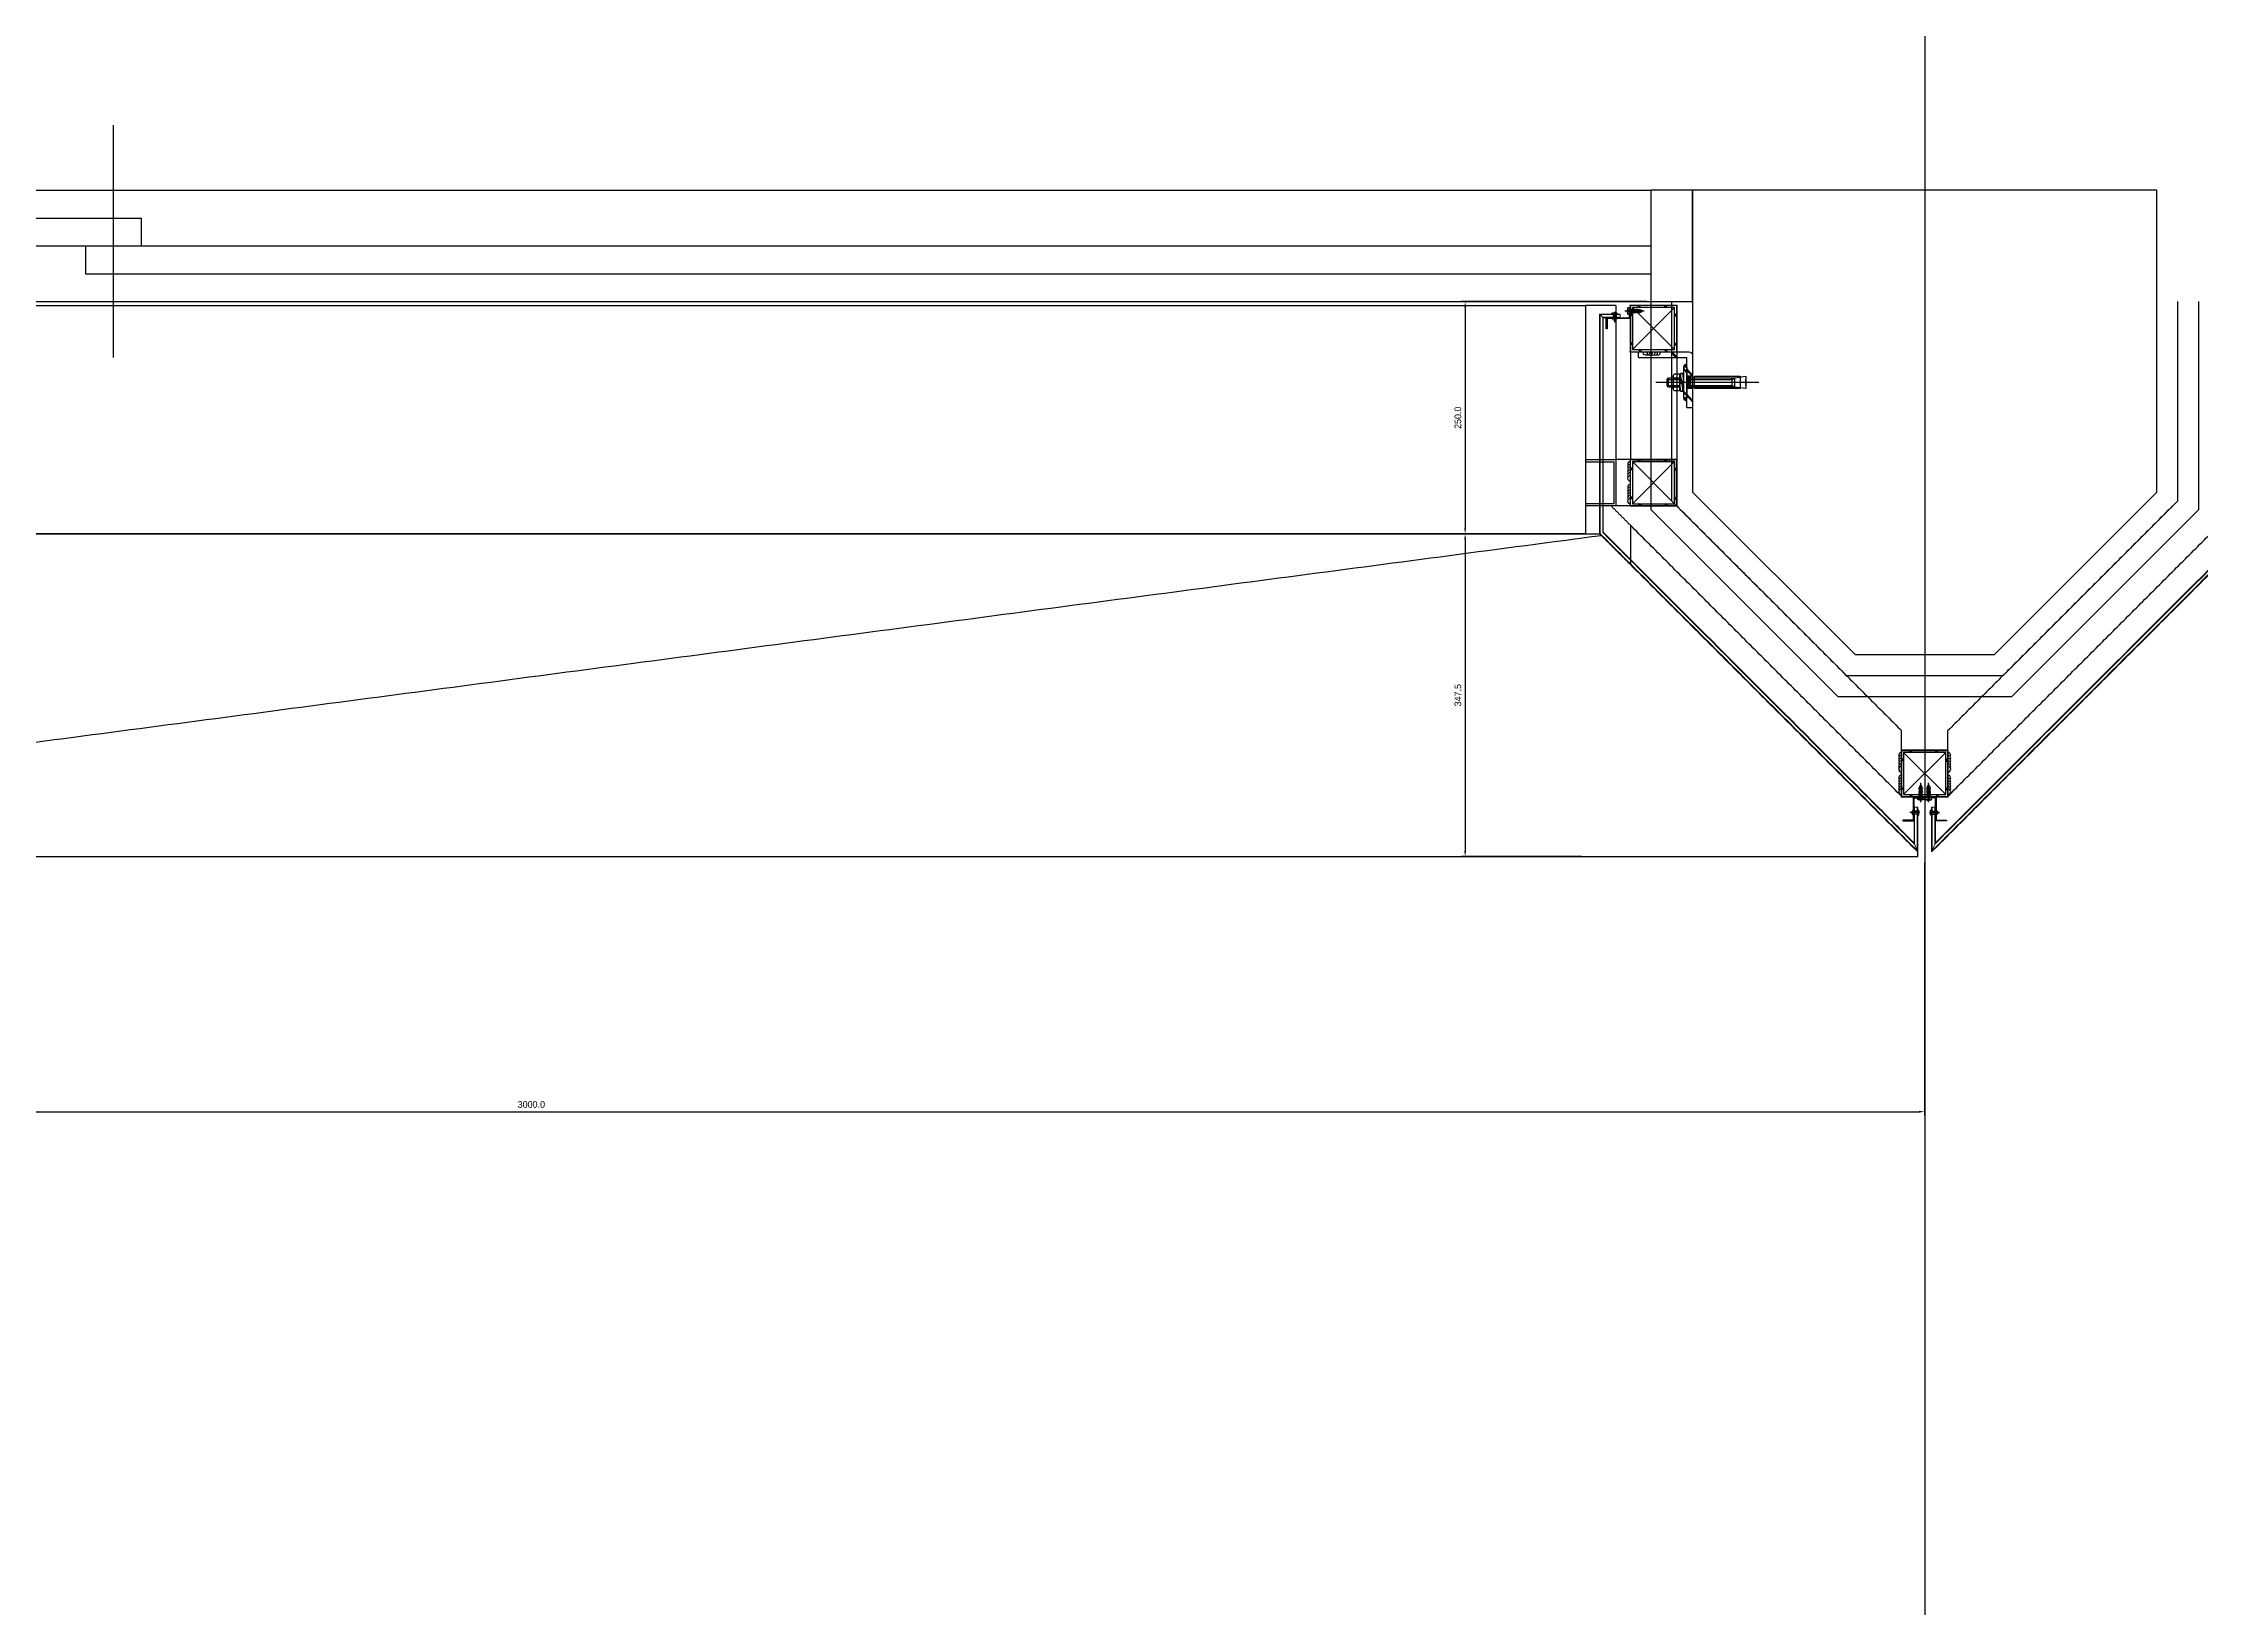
# Model space of a CAD drawing. Header units: millimetres. Extents: x 7297 to 60227, y -7497 to 19324.
# Drawn here: x 36782 to 39105, y 11512 to 13197 of the extents above; entities that cross this region are included whole.
import ezdxf

# ---------------------------------------------------------------- set-up
doc = ezdxf.new("R2010")
doc.units = ezdxf.units.MM
for name, color, linetype in [('Make2D_PANEL', 252, 'Continuous'), ('NS_BRACKET_NUTS', 1, 'Continuous'), ('NS_COL_CYAN', 4, 'Continuous'), ('NS_COL_D-GREY', 8, 'Continuous'), ('NS_COL_GREEN', 3, 'Continuous'), ('NS_COL_L-GREY', 8, 'Continuous'), ('NS_COL_RED', 1, 'Continuous'), ('NS_COL_WHITE', 7, 'Continuous'), ('NS_CON_LINE', 2, 'Continuous'), ('NS_DIM', 1, 'Continuous'), ('NS_PIPE_FRAME', 2, 'Continuous'), ('NS_RIVET_SCREW', 1, 'Continuous'), ('NS_WELD', 1, 'Continuous')]:
    doc.layers.add(name, color=color, linetype=linetype)
doc.layers.add('Make2D_PIPE', color=7, linetype='Continuous', true_color=0xbf3f3f)
doc.layers.add('NS_AL_PANEL', color=32, linetype='Continuous', lineweight=9)
doc.styles.add('Expo M', font='Expo M.ttf')
doc.dimstyles.new('N-SPACE', dxfattribs={"dimscale": 4, "dimtxt": 1.8, "dimasz": 1.5, "dimexe": 1, "dimexo": 1, "dimgap": 1, "dimtad": 1, "dimtoh": 1, "dimdec": 1, "dimzin": 1, "dimdsep": 46, "dimtxsty": 'Expo M', "dimcen": 2, "dimclrd": 1, "dimclre": 1, "dimclrt": 2, "dimadec": 1, "dimazin": 0, "dimtfac": 1, "dimtdec": 1, "dimtix": 1, "dimtmove": 1, "dimatfit": 3, "dimfxl": 1, "dimtolj": 1, "dimtzin": 1, "dimarcsym": 0})

# ---------------------------------------------------------------- blocks, each defined once
blk = doc.blocks.new('AW-1')
for p, q in [((800, -60), (800, 190)), ((45, 120), (2455, 120)), ((45, 60), (2455, 60)), ((45, 0), (2455, 0))]:
    blk.add_line(p, q)
blk.add_lwpolyline([(2455, 120), (2455, 0), (2500, 0), (2500, 120)], close=True)
for points in [[(45, 90), (830, 90), (830, 60)], [(770, 60), (770, 30), (2455, 30)]]:
    blk.add_lwpolyline(points)
blk = doc.blocks.new('*D707')
at = {"layer": 'NS_DIM', "color": 1, "lineweight": -2, "transparency": 16777216}
for p, q in [((35807.2, 12314.3), (35807.2, 12042)), ((38807.2, 12314.3), (38807.2, 12042)), ((35813.2, 12046), (38801.2, 12046))]:
    blk.add_line(p, q, dxfattribs=at)
at = {"layer": 'NS_DIM', "color": 1, "transparency": 16777216}
for points in [[(35813.2, 12047), (35813.2, 12045), (35807.2, 12046)], [(38801.2, 12047), (38801.2, 12045), (38807.2, 12046)]]:
    blk.add_solid(points, dxfattribs=at)
at = {"layer": 'NS_DIM', "color": 2, "transparency": 16777216, "insert": (37307.2, 12053.8), "char_height": 7.2, "attachment_point": 5, "style": 'Expo M'}
blk.add_mtext('\\A1;3000.0', dxfattribs=at)
blk = doc.blocks.new('A$C1DE33167')
for p, q in [((-22.7, 22.6), (-20.4, 24.9)), ((-22.7, 21.2), (-20.4, 23.5)), ((-20.4, -13.9), (25, 31.5)), ((-20.4, 31.5), (25, -13.9)), ((-12.3, 31.5), (-10, 33.8)), ((-10.9, 31.5), (-8.6, 33.8)), ((15.9, 31.5), (18.2, 33.8)), ((17.3, 31.5), (19.6, 33.8)), ((25, 23.5), (27.3, 25.8)), ((25, 22.1), (27.3, 24.4)), ((-22.7, -8.6), (-20.4, -6.3)), ((-22.7, -10), (-20.4, -7.7)), ((-13.2, -16.2), (-10.9, -13.9)), ((-11.8, -16.2), (-9.5, -13.9)), ((15, -16.2), (17.3, -13.9)), ((16.4, -16.2), (18.7, -13.9)), ((25, -7.7), (27.3, -5.4)), ((25, -9.1), (27.3, -6.8))]:
    blk.add_line(p, q)
blk.add_lwpolyline([(26.3, -16.2), (-21.7, -16.2, -0.414214), (-22.7, -15.2), (-22.7, 32.8, -0.414214), (-21.7, 33.8), (26.3, 33.8, -0.414214), (27.3, 32.8), (27.3, -15.2, -0.414214)], format="xyb", close=True)
blk.add_lwpolyline([(25, -13.9), (-20.4, -13.9), (-20.4, 31.5), (25, 31.5)], close=True)
for p in [(-22.7, 33.8), (27.3, 33.8), (-22.7, -16.2), (27.3, -16.2)]:
    blk.add_point(p)
blk = doc.blocks.new('PH-4X14')
at = {"ltscale": 0.3}
blk.add_line((-4.9, 0), (16, 0), dxfattribs=at)
for p, q in [((0, 3.5), (-1, 3.5)), ((0, -3.5), (0, 3.5)), ((0, 1.5), (1, 1.5)), ((0.9, -0.1), (1.2, 2)), ((0.9, -0.1), (1, 1.5)), ((1.2, 2), (1, 1.5)), ((1, -0.1), (1.3, 1.9)), ((1, -0.1), (1.5, 1.5)), ((1.3, 2), (1.5, 1.5)), ((1.5, 1.5), (2.2, 1.5)), ((1.6, -1.5), (2.2, 1.5)), ((1.8, -2), (2.4, 2)), ((1.9, -2), (2.5, 1.9)), ((2.1, -1.5), (2.7, 1.5)), ((2.4, 2), (2.2, 1.5)), ((2.5, 2), (2.7, 1.5)), ((2.7, 1.5), (3.4, 1.5)), ((2.8, -1.5), (3.4, 1.5)), ((3, -2), (3.7, 2)), ((3.1, -2), (3.8, 1.9)), ((3.3, -1.5), (3.9, 1.5)), ((3.6, 2), (3.4, 1.5)), ((3.7, 2), (3.9, 1.5)), ((3.9, 1.5), (4.7, 1.5)), ((4, -1.5), (4.7, 1.5)), ((4.2, -2), (4.9, 2)), ((4.3, -2), (5, 1.9)), ((4.5, -1.5), (5.2, 1.5)), ((4.9, 2), (4.7, 1.5)), ((5, 2), (5.2, 1.5)), ((5.2, 1.5), (5.9, 1.5)), ((5.3, -1.5), (5.9, 1.5)), ((5.5, -2), (6.1, 2)), ((5.6, -2), (6.2, 1.9)), ((5.8, -1.5), (6.4, 1.5)), ((6.1, 2), (5.9, 1.5)), ((6.2, 2), (6.4, 1.5)), ((6.4, 1.5), (7.1, 1.5)), ((6.5, -1.5), (7.1, 1.5)), ((6.7, -2), (7.4, 2)), ((6.8, -2), (7.5, 1.9)), ((7, -1.5), (7.6, 1.5)), ((7.3, 2), (7.1, 1.5)), ((7.4, 2), (7.6, 1.5)), ((7.6, 1.5), (8.4, 1.5)), ((7.7, -1.5), (8.4, 1.5)), ((7.9, -2), (8.6, 2)), ((8, -2), (8.7, 1.9)), ((8.2, -1.5), (8.9, 1.5)), ((8.6, 2), (8.4, 1.5)), ((8.7, 2), (8.9, 1.5)), ((8.9, 1.5), (9.6, 1.5)), ((9, -1.5), (9.6, 1.5)), ((9.2, -2), (9.8, 2)), ((9.3, -2), (9.9, 1.9)), ((9.5, -1.5), (10.1, 1.5)), ((9.8, 2), (9.6, 1.5)), ((9.9, 2), (10.1, 1.5)), ((10.1, 1.5), (11.3, 1.5)), ((10.2, -1.5), (10.8, 1.5)), ((10.4, -2), (11, 1.5)), ((10.5, -2), (11, 1.3)), ((11, 1.5), (11, 0)), ((11.3, 1.5), (13.6, 0.4)), ((-1, -3.5), (0, -3.5)), ((0, -1.5), (1.6, -1.5)), ((1.8, -2), (1.6, -1.5)), ((1.9, -2), (2.1, -1.5)), ((2.1, -1.5), (2.8, -1.5)), ((3, -2), (2.8, -1.5)), ((3.1, -2), (3.3, -1.5)), ((3.3, -1.5), (4, -1.5)), ((4.2, -2), (4, -1.5)), ((4.3, -2), (4.5, -1.5)), ((4.5, -1.5), (5.3, -1.5)), ((5.5, -2), (5.3, -1.5)), ((5.6, -2), (5.8, -1.5)), ((5.8, -1.5), (6.5, -1.5)), ((6.7, -2), (6.5, -1.5)), ((6.8, -2), (7, -1.5)), ((7, -1.5), (7.7, -1.5)), ((7.9, -2), (7.7, -1.5)), ((8, -2), (8.2, -1.5)), ((8.2, -1.5), (9, -1.5)), ((9.2, -2), (9, -1.5)), ((9.3, -2), (9.5, -1.5)), ((9.5, -1.5), (10.2, -1.5)), ((10.4, -2), (10.2, -1.5)), ((10.5, -2), (10.7, -1.5)), ((10.7, -1.5), (11, 0)), ((10.7, -1.5), (11.3, -1.5)), ((11.3, -1.5), (13.6, -0.4))]:
    blk.add_line(p, q)
blk.add_lwpolyline([(-2.2, 2.5), (-2, 2.3), (-2, 2.1), (-1.9, 1.8), (-2, 1.5), (-2, 1.3), (-2.1, 1), (-2.1, 0.8), (-2.1, 0.7), (-2.1, 0.6), (-2, 0.5), (-1.8, 0.5), (-1.6, 0.5), (-1.4, 0.5), (-1.2, 0.5), (-1, 0.5), (-0.8, 0.5), (-0.7, 0.4), (-0.6, 0.3), (-0.6, 0.1), (-0.5, 0), (-0.6, -0.1), (-0.6, -0.3), (-0.7, -0.4), (-0.8, -0.5), (-1, -0.5), (-1.2, -0.5), (-1.4, -0.5), (-1.6, -0.5), (-1.8, -0.5), (-2, -0.5), (-2.1, -0.6), (-2.1, -0.7), (-2.1, -0.8), (-2.1, -1), (-2, -1.3), (-2, -1.5), (-1.9, -1.8), (-2, -2.1), (-2, -2.3), (-2.2, -2.5)])
for centre, radius, start, end in [((6.8, 0), 9.36, 164.205, 195.795), ((-1, 2.2), 1.3, 90.0233, 164.4114), ((1.2, 1.9), 0.0925, 60.0753, 130.1339), ((2.5, 1.9), 0.0925, 60.0753, 130.1339), ((3.7, 1.9), 0.0925, 60.0753, 130.1339), ((4.9, 1.9), 0.0925, 60.0753, 130.1339), ((6.2, 1.9), 0.0925, 60.0753, 130.1339), ((7.4, 1.9), 0.0925, 60.0753, 130.1339), ((8.6, 1.9), 0.0925, 60.0753, 130.1339), ((9.8, 1.9), 0.0925, 60.0753, 130.1339), ((13.4, 0), 0.46, 305.1627, 54.8373), ((-1, -2.2), 1.3, 195.5886, 269.9767), ((0.9, 0), 0.0602, 200.6851, 319.2729), ((1.8, -1.9), 0.0925, 240.0753, 310.1339), ((3.1, -1.9), 0.0925, 240.0753, 310.1339), ((4.3, -1.9), 0.0925, 240.0753, 310.1339), ((5.5, -1.9), 0.0925, 240.0753, 310.1339), ((6.8, -1.9), 0.0925, 240.0753, 310.1339), ((8, -1.9), 0.0925, 240.0753, 310.1339), ((9.2, -1.9), 0.0925, 240.0753, 310.1339), ((10.5, -1.9), 0.0925, 240.0753, 310.1339)]:
    blk.add_arc(centre, radius, start, end)
blk = doc.blocks.new('A$C1212666C')
for p, q in [((-2.4, -1.5), (-3.2, -2.7)), ((-2.4, -1.5), (-3.2, -2.7)), ((3.2, -2.7), (-3.2, -2.7)), ((2.4, -1.5), (-2.4, -1.5)), ((2.4, -1.5), (-2.4, -1.5)), ((-2.4, -7.7), (2.4, -7.7)), ((-1.6, -2.7), (-1.6, -7.7)), ((-1.6, -2.7), (-1.6, -7.7)), ((0, -0.5), (0, -11.3)), ((1.6, -2.7), (1.6, -7.7)), ((1.6, -2.7), (1.6, -7.7)), ((3.2, -2.7), (2.4, -1.5)), ((3.2, -2.7), (2.4, -1.5))]:
    blk.add_line(p, q)
for centre, radius, start, end in [((0, -6.7), 2.6, 202.6199, 337.3801), ((0, -6.7), 2.6, 202.6199, 337.3801), ((0, -1.5), 0.4, 0, 180)]:
    blk.add_arc(centre, radius, start, end)
blk = doc.blocks.new('SPRING')
for p, q in [((0.7, -1.5), (1.8, 6.2)), ((1.8, 6.2), (4.1, 6.2)), ((3, -1.8), (4.1, 6.2)), ((3, -1.8), (3.8, 1.6)), ((3.8, 1.6), (4.1, -4.4)), ((4.1, 6.2), (4.1, -4.4)), ((0.7, -1.5), (3, -1.8)), ((0.7, -3), (5.2, -3)), ((1.8, -12.2), (1.8, -1.6)), ((1.8, -1.6), (2.1, -7.6)), ((2.9, -4.2), (1.8, -12.2)), ((4.1, -12.2), (1.8, -12.2)), ((2.1, -7.6), (2.9, -4.2)), ((5.2, -4.5), (2.9, -4.2)), ((5.2, -4.5), (4.1, -12.2))]:
    blk.add_line(p, q)
blk = doc.blocks.new('A$C14391499')
for p, q in [((16.4, 30), (14.4, 28)), ((14.4, 28), (30.5, 28)), ((14.4, 28), (14.4, 20)), ((16.4, 30), (16.4, 18)), ((30.5, 30), (16.4, 30)), ((23.6, 34.9), (22.5, 33)), ((22.5, 33), (22.5, 15)), ((30.5, 34.9), (23.6, 34.9)), ((23.6, 29.5), (30.5, 29.5)), ((30.5, 13), (30.5, 34.9)), ((40, 41.3), (36, 37.3)), ((40, 39.9), (36, 35.8)), ((47, 32), (40, 32)), ((102, 30), (40, 30)), ((40, 28), (98.3, 28)), ((41.8, 32), (41.8, 16)), ((43.5, 32), (43.5, 16)), ((45.3, 32), (45.3, 16)), ((98.3, 30), (98.3, 18)), ((98.3, 28), (101.8, 30)), ((116, 28), (116, 20)), ((132.8, 24), (0, 24)), ((14.4, 20), (30.5, 20)), ((14.4, 20), (16.4, 18)), ((16.4, 18), (30.5, 18)), ((22.5, 15), (23.6, 13)), ((23.6, 18.5), (30.5, 18.5)), ((23.6, 13), (30.5, 13)), ((40, 11.5), (36, 7.5)), ((40, 10.1), (36, 6.1)), ((40, 20), (98.3, 20)), ((40, 18), (102, 18)), ((47, 16), (40, 16)), ((98.3, 20), (101.8, 18))]:
    blk.add_line(p, q)
for points in [[(40, 4), (40, 44), (36, 44), (36, 4)], [(49.7, 16), (108.8, 16), (108.8, 32), (49.7, 32)], [(102, 18), (116, 16), (116, 32), (102, 30)]]:
    blk.add_lwpolyline(points, close=True)
for centre, radius, start, end in [((27.9, 32.9), 5.47, 186.7045, 218.0791), ((36.4, 24), 13.9, 156.8008, 203.1992), ((40, 44), 4, 90, 180), ((40, 44), 3, 90, 180), ((40, 44), 2, 90, 180), ((27.9, 15.1), 5.47, 141.9209, 173.2955), ((40, 4), 4, 180, 270), ((40, 4), 3, 180, 270), ((40, 4), 2, 180, 270)]:
    blk.add_arc(centre, radius, start, end)
at = {"xscale": 1.248000000006869, "yscale": 1.248000000006869, "zscale": 1.248000000006869}
blk.add_blockref('SPRING', (29.6, 27.7), dxfattribs=at)
blk = doc.blocks.new('A-BB')
for p, q in [((1031068.6, -112791.4, 0), (1031068.6, -112845.4, 0)), ((1031068.6, -112791.4, 0), (1031074.6, -112791.4, 0)), ((1031074.6, -112797.5, 0), (1031068.6, -112804.3, 0)), ((1031074.6, -112798.9, 0), (1031068.6, -112805.7, 0)), ((1031074.6, -112847.4, 0), (1031074.6, -112791.4, 0)), ((1031016.6, -112845.4, 0), (1031068.6, -112845.4, 0)), ((1031016.6, -112845.4, 0), (1031016.6, -112851.4, 0)), ((1031056.9, -112845.4, 0), (1031051.6, -112851.4, 0)), ((1031058.2, -112845.4, 0), (1031052.9, -112851.4, 0)), ((1031074.6, -112824.7, 0), (1031068.6, -112831.5, 0)), ((1031074.6, -112826.1, 0), (1031068.6, -112832.9, 0)), ((1031016.6, -112851.4, 0), (1031070.6, -112851.4, 0))]:
    blk.add_line(p, q)
for centre, radius, start, end in [((1031023.9, -112849.9, 0.1), 2.01, 314.1552, 225.8448), ((1031025.9, -112850.1, 0.1), 2.53, 330.3674, 123.5824), ((1031028.7, -112850.1, 0.1), 2.53, 330.3674, 123.5824), ((1031031.5, -112850.1, 0.1), 2.53, 330.3674, 123.5824), ((1031034.3, -112850.1, 0.1), 2.53, 330.3674, 123.5824), ((1031037.1, -112850.1, 0.1), 2.53, 330.3674, 123.5824), ((1031070.6, -112847.4, 0), 4, 270, 0)]:
    blk.add_arc(centre, radius, start, end)
at = {"xscale": 0.8333333333333334, "yscale": 0.8333333333333334, "zscale": 0.8333333333333334}
blk.add_blockref('A$C14391499', (1031035.3, -112838.4, 0), dxfattribs=at)
blk = doc.blocks.new('*D705')
at = {"layer": 'NS_DIM', "color": 1, "lineweight": -2, "transparency": 16777216}
for p, q in [((38508.2, 12918.3), (38308.5, 12918.3)), ((38312.5, 12912.3), (38312.5, 12674.3)), ((38438.2, 12668.3), (38308.5, 12668.3))]:
    blk.add_line(p, q, dxfattribs=at)
at = {"layer": 'NS_DIM', "color": 1, "transparency": 16777216}
for points in [[(38311.5, 12912.3), (38313.5, 12912.3), (38312.5, 12918.3)], [(38311.5, 12674.3), (38313.5, 12674.3), (38312.5, 12668.3)]]:
    blk.add_solid(points, dxfattribs=at)
at = {"layer": 'NS_DIM', "color": 2, "transparency": 16777216, "insert": (38304.7, 12793.3), "char_height": 7.2, "attachment_point": 5, "rotation": 90, "style": 'Expo M'}
blk.add_mtext('\\A1;250.0', dxfattribs=at)
blk = doc.blocks.new('*D704')
at = {"layer": 'NS_DIM', "color": 1, "lineweight": -2, "transparency": 16777216}
for p, q in [((38438.2, 12668.3), (38308.5, 12668.3)), ((38312.5, 12662.3), (38312.5, 12326.8)), ((38438.2, 12320.8), (38308.5, 12320.8))]:
    blk.add_line(p, q, dxfattribs=at)
at = {"layer": 'NS_DIM', "color": 1, "transparency": 16777216}
for points in [[(38311.5, 12662.3), (38313.5, 12662.3), (38312.5, 12668.3)], [(38311.5, 12326.8), (38313.5, 12326.8), (38312.5, 12320.8)]]:
    blk.add_solid(points, dxfattribs=at)
at = {"layer": 'NS_DIM', "color": 2, "transparency": 16777216, "insert": (38304.7, 12494.5), "char_height": 7.2, "attachment_point": 5, "rotation": 90, "style": 'Expo M'}
blk.add_mtext('\\A1;347.5', dxfattribs=at)

msp = doc.modelspace()

# ---------------------------------------------------------------- hatches: boundary and pattern name
at = {"layer": 'NS_COL_RED'}
h = msp.add_hatch(dxfattribs=at)
h.set_pattern_fill('DOTS', color=256, scale=0.2, angle=360.72777, style=0)
h.set_pattern_definition([(0.727771, (39185.0327, 16412.48524), (0.154704417, 0.319490776), [0, -0.3175])])
edge = h.paths.add_edge_path()
edge.add_line((38466.25, 12900.99), (38464.38, 12900.99))
edge.add_line((38464.38, 12900.99), (38464.38, 12898.99))
edge.add_arc((38464.46, 12900.78), 1.8, 267.22833, 366.57151)

# ---------------------------------------------------------------- linework, layer by layer
at = {"layer": 'Make2D_PANEL'}
for points, degree in [([(36172.24, 12914.29), (37307.24, 12914.29), (38442.24, 12914.29)], 2), ([(36172.24, 12914.29), (37307.24, 12914.29), (38442.24, 12914.29)], 2), ([(38442.24, 12914.29), (38442.24, 12791.29), (38442.24, 12668.29)], 2), ([(38459.26, 12666.27), (37151.33, 12493.52), (35843.41, 12320.78)], 2), ([(38442.24, 12668.29), (37307.24, 12668.29), (36172.24, 12668.29)], 2), ([(36174.1, 12668.29), (37308.17, 12668.29), (38442.24, 12668.29)], 2), ([(38442.24, 12668.29), (38449.74, 12668.29), (38457.24, 12668.29)], 2), ([(38442.24, 12668.29), (38449.74, 12668.29), (38457.24, 12668.29)], 2), ([(38442.24, 12668.29), (38449.74, 12668.29), (38457.24, 12668.29)], 2), ([(38442.24, 12668.29), (38449.74, 12668.29), (38457.24, 12668.29)], 2), ([(38457.24, 12668.29), (38458.25, 12667.28), (38459.26, 12666.27)], 2), ([(35843.41, 12320.78), (37321.57, 12320.78), (38799.74, 12320.78)], 2), ([(35843.41, 12320.78), (37321.57, 12320.78), (38799.74, 12320.78)], 2), ([(38799.74, 12320.78), (38799.74, 12322.45), (38799.74, 12324.12), (38799.74, 12325.79)], 3), ([(38799.74, 12320.78), (38799.74, 12322.45), (38799.74, 12324.12), (38799.74, 12325.79)], 3)]:
    msp.add_open_spline(points, degree=degree, dxfattribs=at)
at = {"layer": 'Make2D_PIPE'}
for points in [[(38474.74, 12914.29), (38474.74, 12881.09), (38474.74, 12847.89), (38474.74, 12814.69), (38474.74, 12781.49), (38474.74, 12748.29)], [(38490.38, 12914.29), (38490.38, 12881.09), (38490.38, 12847.89), (38490.38, 12814.69), (38490.38, 12781.49), (38490.38, 12748.29)], [(38540.38, 12914.29), (38540.38, 12881.09), (38540.38, 12847.89), (38540.38, 12814.69), (38540.38, 12781.49), (38540.38, 12748.29)]]:
    msp.add_lwpolyline(points, dxfattribs=at)
for points in [[(38474.74, 12914.29), (38458.49, 12914.29), (38442.24, 12914.29)], [(38474.74, 12914.29), (38458.49, 12914.29), (38442.24, 12914.29)], [(38474.74, 12914.29), (38474.74, 12831.29), (38474.74, 12748.29)], [(38442.24, 12748.29), (38458.49, 12748.29), (38474.74, 12748.29)], [(38442.24, 12745.99), (38457.34, 12745.99), (38472.44, 12745.99)], [(38472.44, 12745.99), (38472.44, 12723.29), (38472.44, 12700.59)], [(38490.38, 12748.29), (38482.56, 12748.29), (38474.74, 12748.29)], [(38490.38, 12748.29), (38482.56, 12748.29), (38474.74, 12748.29)], [(38474.74, 12748.29), (38474.74, 12723.29), (38474.74, 12698.29)], [(38490.38, 12748.29), (38515.38, 12748.29), (38540.38, 12748.29)], [(38490.38, 12748.29), (38515.38, 12748.29), (38540.38, 12748.29)], [(38490.38, 12698.29), (38490.38, 12723.29), (38490.38, 12748.29)], [(38538.08, 12745.99), (38515.38, 12745.99), (38492.68, 12745.99)], [(38538.08, 12745.99), (38515.38, 12745.99), (38492.68, 12745.99)], [(38492.68, 12745.99), (38492.68, 12723.29), (38492.68, 12700.59)], [(38492.68, 12745.99), (38492.68, 12723.29), (38492.68, 12700.59)], [(38538.08, 12700.59), (38538.08, 12723.29), (38538.08, 12745.99)], [(38538.08, 12700.59), (38538.08, 12723.29), (38538.08, 12745.99)], [(38540.38, 12748.29), (38540.38, 12723.29), (38540.38, 12698.29)], [(38540.38, 12748.29), (38540.38, 12723.29), (38540.38, 12698.29)], [(38472.44, 12700.59), (38457.34, 12700.59), (38442.24, 12700.59)], [(38474.74, 12698.29), (38458.49, 12698.29), (38442.24, 12698.29)], [(38490.38, 12677.58), (38480.02, 12687.93), (38469.67, 12698.29)], [(38490.38, 12677.58), (38480.02, 12687.93), (38469.67, 12698.29)], [(38490.38, 12698.29), (38482.56, 12698.29), (38474.73, 12698.29)], [(38540.38, 12698.29), (38515.38, 12698.29), (38490.38, 12698.29)], [(38492.68, 12700.59), (38515.38, 12700.59), (38538.08, 12700.59)], [(38492.68, 12700.59), (38515.38, 12700.59), (38538.08, 12700.59)], [(38540.38, 12698.29), (38661.31, 12577.35), (38782.24, 12456.42)], [(38540.38, 12698.29), (38661.31, 12577.35), (38782.24, 12456.42)], [(39074.1, 12698.29), (38953.17, 12577.35), (38832.24, 12456.42)], [(39074.1, 12698.29), (38953.17, 12577.35), (38832.24, 12456.42)], [(38782.24, 12385.71), (38636.31, 12531.64), (38490.38, 12677.58)], [(38782.24, 12385.71), (38636.31, 12531.64), (38490.38, 12677.58)], [(38490.38, 12677.58), (38490.38, 12656.36), (38490.38, 12635.15)], [(38490.38, 12677.58), (38490.38, 12656.36), (38490.38, 12635.15)], [(38832.24, 12385.71), (38978.17, 12531.64), (39124.1, 12677.58)], [(38832.24, 12385.71), (38978.17, 12531.64), (39124.1, 12677.58)], [(38782.24, 12435.13), (38782.24, 12445.77), (38782.24, 12456.42)], [(38782.24, 12435.13), (38782.24, 12445.77), (38782.24, 12456.42)], [(38832.24, 12435.13), (38832.24, 12445.77), (38832.24, 12456.42)], [(38832.24, 12435.13), (38832.24, 12445.77), (38832.24, 12456.42)], [(38782.24, 12385.71), (38782.24, 12410.42), (38782.24, 12435.13)], [(38782.24, 12435.13), (38807.24, 12435.13), (38832.24, 12435.13)], [(38782.24, 12435.13), (38807.24, 12435.13), (38832.24, 12435.13)], [(38829.94, 12432.83), (38807.24, 12432.83), (38784.54, 12432.83)], [(38829.94, 12432.83), (38807.24, 12432.83), (38784.54, 12432.83)], [(38784.54, 12432.83), (38784.54, 12410.13), (38784.54, 12387.43)], [(38784.54, 12432.83), (38784.54, 12410.13), (38784.54, 12387.43)], [(38829.94, 12387.43), (38829.94, 12410.13), (38829.94, 12432.83)], [(38829.94, 12387.43), (38829.94, 12410.13), (38829.94, 12432.83)], [(38832.24, 12435.13), (38832.24, 12410.13), (38832.24, 12385.13)], [(38832.24, 12435.13), (38832.24, 12410.13), (38832.24, 12385.13)], [(38782.24, 12385.13), (38782.24, 12385.42), (38782.24, 12385.71)], [(38782.24, 12385.13), (38782.24, 12385.42), (38782.24, 12385.71)], [(38832.24, 12385.13), (38807.24, 12385.13), (38782.24, 12385.13)], [(38832.24, 12385.13), (38807.24, 12385.13), (38782.24, 12385.13)], [(38784.54, 12387.43), (38807.24, 12387.43), (38829.94, 12387.43)], [(38784.54, 12387.43), (38807.24, 12387.43), (38829.94, 12387.43)]]:
    msp.add_open_spline(points, degree=2, dxfattribs=at)
at = {"layer": 'NS_AL_PANEL'}
for p, q in [((38457.24, 12904.99), (38479.38, 12904.99)), ((38457.74, 12904.49), (38479.38, 12904.49)), ((38461.24, 12900.99), (38457.74, 12904.49)), ((38460.74, 12901.49), (38479.38, 12901.49)), ((38461.24, 12900.99), (38479.38, 12900.99)), ((38479.38, 12900.99), (38464.38, 12900.99)), ((38479.38, 12900.99), (38479.38, 12904.99)), ((38795.74, 12374.13), (38795.74, 12335.44)), ((38795.74, 12374.13), (38799.74, 12374.13)), ((38796.24, 12374.13), (38796.24, 12334.24)), ((38799.24, 12374.13), (38799.24, 12326.99)), ((38799.74, 12374.13), (38799.74, 12325.79)), ((38814.74, 12374.13), (38814.74, 12325.79)), ((38818.74, 12374.13), (38814.74, 12374.13)), ((38815.24, 12374.13), (38815.24, 12327)), ((38818.24, 12374.13), (38818.24, 12334.24)), ((38818.74, 12374.13), (38818.74, 12335.44)), ((38795.74, 12335.44), (38799.24, 12327)), ((38818.74, 12335.44), (38815.24, 12327))]:
    msp.add_line(p, q, dxfattribs=at)
for points in [[(38460.74, 12901.49), (38460.74, 12892.89), (38460.74, 12882.2), (38460.74, 12871.5), (38460.74, 12860.81), (38460.74, 12850.11), (38460.74, 12839.42), (38460.74, 12828.72), (38460.74, 12818.02), (38460.74, 12807.33), (38460.74, 12796.63), (38460.74, 12785.94), (38460.74, 12775.24), (38460.74, 12764.55), (38460.74, 12753.85), (38460.74, 12743.16), (38460.74, 12732.46), (38460.74, 12721.76), (38460.74, 12711.07), (38460.74, 12700.37), (38460.74, 12689.68), (38460.74, 12678.98), (38460.74, 12669.74)], [(38461.24, 12900.99), (38461.24, 12892.89), (38461.24, 12882.2), (38461.24, 12871.5), (38461.24, 12860.81), (38461.24, 12850.11), (38461.24, 12839.42), (38461.24, 12828.72), (38461.24, 12818.02), (38461.24, 12807.33), (38461.24, 12796.63), (38461.24, 12785.94), (38461.24, 12775.24), (38461.24, 12764.55), (38461.24, 12753.85), (38461.24, 12743.16), (38461.24, 12732.46), (38461.24, 12721.76), (38461.24, 12711.07), (38461.24, 12700.37), (38461.24, 12689.68), (38461.24, 12678.98), (38461.24, 12669.94)], [(38460.74, 12669.74), (38463.09, 12667.39), (38464.44, 12666.04), (38465.79, 12664.68), (38467.14, 12663.33), (38468.5, 12661.98), (38469.85, 12660.62), (38471.2, 12659.27), (38472.56, 12657.92), (38473.91, 12656.56), (38475.26, 12655.21), (38476.62, 12653.86), (38477.97, 12652.51), (38479.32, 12651.15), (38480.67, 12649.8), (38482.03, 12648.45), (38483.38, 12647.09), (38484.73, 12645.74), (38486.09, 12644.39), (38487.44, 12643.04), (38488.79, 12641.68), (38490.15, 12640.33), (38491.5, 12638.98), (38492.85, 12637.62)], [(38461.24, 12669.94), (38463.44, 12667.74), (38464.79, 12666.39), (38466.15, 12665.04), (38467.5, 12663.68), (38468.85, 12662.33), (38470.2, 12660.98), (38471.56, 12659.62), (38472.91, 12658.27), (38474.26, 12656.92), (38475.62, 12655.57), (38476.97, 12654.21), (38478.32, 12652.86), (38479.68, 12651.51), (38481.03, 12650.15), (38482.38, 12648.8), (38483.73, 12647.45), (38485.09, 12646.09), (38486.44, 12644.74), (38487.79, 12643.39), (38489.15, 12642.04), (38490.5, 12640.68), (38491.85, 12639.33), (38493.2, 12637.98)]]:
    msp.add_lwpolyline(points, dxfattribs=at)
for points in [[(38457.24, 12904.99), (38457.24, 12786.64), (38457.24, 12668.29)], [(38457.24, 12668.29), (38458.25, 12667.28), (38459.26, 12666.27)], [(38459.26, 12666.27), (38474.82, 12650.71), (38490.38, 12635.15)], [(38490.38, 12635.15), (38645.06, 12480.47), (38799.74, 12325.79)], [(38490.38, 12635.15), (38645.06, 12480.47), (38799.74, 12325.79)], [(39124.1, 12635.15), (38969.42, 12480.47), (38814.74, 12325.79)], [(39124.1, 12635.15), (38969.42, 12480.47), (38814.74, 12325.79)]]:
    msp.add_open_spline(points, degree=2, dxfattribs=at)
for points, knots in [([(38457.74, 12904.49), (38457.74, 12826.57), (38457.74, 12748.66), (38457.74, 12669.99), (38457.74, 12669.24), (38457.74, 12668.49)], [-236.2, -236.2, -236.2, -236.2, -2.46, -2.46, -0.2071068, -0.2071068, -0.2071068, -0.2071068]), ([(38457.74, 12668.49), (38458.36, 12667.88), (38458.97, 12667.26), (38459.6, 12666.63), (38459.61, 12666.63), (38459.61, 12666.62)], [-322.3052895, -322.3052895, -322.3052895, -322.3052895, -3.4750868, -3.4750868, 0, 0, 0, 0]), ([(38459.61, 12666.62), (38469.88, 12656.35), (38480.15, 12646.08), (38490.52, 12635.71), (38490.63, 12635.61), (38490.73, 12635.5)], [-492.1191233, -492.1191233, -492.1191233, -492.1191233, -448.5519047, -448.5519047, -448.1118318, -448.1118318, -448.1118318, -448.1118318]), ([(38492.85, 12637.62), (38575.34, 12555.14), (38657.82, 12472.65), (38758.95, 12371.52), (38777.6, 12352.88), (38796.24, 12334.23)], [-448.1118318, -448.1118318, -448.1118318, -448.1118318, -98.1531789, -98.1531789, -19.0550444, -19.0550444, -19.0550444, -19.0550444]), ([(38493.2, 12637.98), (38575.69, 12555.49), (38658.18, 12473.01), (38759.02, 12372.16), (38777.38, 12353.8), (38795.74, 12335.44)], [-448.1118318, -448.1118318, -448.1118318, -448.1118318, -98.1531789, -98.1531789, -20.263456, -20.263456, -20.263456, -20.263456]), ([(39121.63, 12637.62), (39039.14, 12555.14), (38956.65, 12472.65), (38855.53, 12371.52), (38836.88, 12352.88), (38818.24, 12334.23)], [-448.1118318, -448.1118318, -448.1118318, -448.1118318, -98.1531789, -98.1531789, -19.0550444, -19.0550444, -19.0550444, -19.0550444]), ([(39121.27, 12637.98), (39038.79, 12555.49), (38956.3, 12473.01), (38855.46, 12372.16), (38837.1, 12353.8), (38818.74, 12335.44)], [-448.1118318, -448.1118318, -448.1118318, -448.1118318, -98.1531789, -98.1531789, -20.263456, -20.263456, -20.263456, -20.263456]), ([(38490.73, 12635.5), (38573.22, 12553.02), (38655.7, 12470.53), (38758.54, 12367.69), (38778.89, 12347.34), (38799.24, 12326.99)], [-448.1118318, -448.1118318, -448.1118318, -448.1118318, -98.1531789, -98.1531789, -11.8137085, -11.8137085, -11.8137085, -11.8137085]), ([(39123.75, 12635.5), (39041.26, 12553.02), (38958.78, 12470.53), (38855.94, 12367.69), (38835.59, 12347.34), (38815.24, 12326.99)], [-448.1118318, -448.1118318, -448.1118318, -448.1118318, -98.1531789, -98.1531789, -11.8137085, -11.8137085, -11.8137085, -11.8137085])]:
    msp.add_open_spline(points, degree=3, knots=knots, dxfattribs=at)
at = {"layer": 'NS_COL_D-GREY'}
msp.add_lwpolyline([(38512.24, 12918.29), (38512.24, 12694.65), (38713.6, 12493.29), (38900.88, 12493.29), (39102.24, 12694.65), (39102.24, 12918.29)], dxfattribs=at)
at = {"layer": 'NS_COL_GREEN'}
for points in [[(38465.38, 12888.99), (38464.38, 12888.99), (38464.38, 12900.99), (38489.38, 12900.99), (38489.38, 12911.99), (38490.38, 12911.99), (38490.38, 12899.99), (38465.38, 12899.99)], [(38783.74, 12360.13), (38783.74, 12359.13), (38795.74, 12359.13), (38795.74, 12384.13), (38806.74, 12384.13), (38806.74, 12385.13), (38794.74, 12385.13), (38794.74, 12360.13)], [(38830.74, 12360.13), (38830.74, 12359.13), (38818.74, 12359.13), (38818.74, 12384.13), (38807.74, 12384.13), (38807.74, 12385.13), (38819.74, 12385.13), (38819.74, 12360.13)]]:
    msp.add_lwpolyline(points, close=True, dxfattribs=at)
at = {"layer": 'NS_COL_L-GREY', "ltscale": 0.54}
msp.add_lwpolyline([(38534.74, 12918.29), (38534.74, 12703.97), (38722.92, 12515.79), (38891.56, 12515.79), (39079.74, 12703.97), (39079.74, 12918.29)], dxfattribs=at)
at = {"layer": 'NS_COL_RED'}
msp.add_lwpolyline([(38466.25, 12900.99), (38464.38, 12900.99), (38464.38, 12898.99, 0.4628232)], format="xyb", close=True, dxfattribs=at)
at = {"layer": 'NS_COL_WHITE'}
msp.add_line((38464.38, 12900.99), (38479.38, 12900.99), dxfattribs=at)
at = {"layer": 'NS_CON_LINE'}
msp.add_lwpolyline([(39057.24, 12713.29), (39057.24, 13038.29), (38557.24, 13038.29), (38557.24, 12713.29), (38732.24, 12538.29), (38882.24, 12538.29)], close=True, dxfattribs=at)
at = {"layer": 'NS_DIM'}
msp.add_line((38807.24, 13812.69), (38807.24, 8083.31), dxfattribs=at)
at = {"layer": 'NS_WELD'}
for centre, start, end in [((38490.38, 12743.08), 90, 210), ((38490.38, 12740.08), 90, 210), ((38490.38, 12737.08), 90, 210), ((38490.38, 12734.08), 90, 210), ((38490.38, 12731.08), 90, 210), ((38490.38, 12728.08), 90, 270), ((38490.38, 12718.59), 90, 210), ((38490.38, 12715.59), 90, 210), ((38490.38, 12712.59), 90, 210), ((38490.38, 12709.59), 90, 210), ((38490.38, 12706.59), 90, 210), ((38490.38, 12703.59), 90, 270), ((38782.24, 12429.92), 90, 210), ((38782.24, 12426.92), 90, 210), ((38832.24, 12429.92), 330, 90), ((38832.24, 12426.92), 330, 90), ((38782.24, 12423.92), 90, 210), ((38782.24, 12420.92), 90, 210), ((38782.24, 12417.92), 90, 210), ((38782.24, 12414.92), 90, 270), ((38782.24, 12405.43), 90, 210), ((38782.24, 12402.43), 90, 210), ((38832.24, 12423.92), 330, 90), ((38832.24, 12420.92), 330, 90), ((38832.24, 12417.92), 330, 90), ((38832.24, 12414.92), 270, 90), ((38832.24, 12405.43), 330, 90), ((38832.24, 12402.43), 330, 90), ((38782.24, 12399.43), 90, 210), ((38782.24, 12396.43), 90, 210), ((38782.24, 12393.43), 90, 210), ((38782.24, 12390.43), 90, 270), ((38832.24, 12399.43), 330, 90), ((38832.24, 12396.43), 330, 90), ((38832.24, 12393.43), 330, 90), ((38832.24, 12390.43), 270, 90)]:
    msp.add_arc(centre, 3, start, end, dxfattribs=at)

# ---------------------------------------------------------------- block references
at = {"layer": 'NS_BRACKET_NUTS', "xscale": -1, "rotation": 180}
msp.add_blockref('A-BB', (-992517.41, -99987.08, 0), dxfattribs=at)
at = {"layer": 'NS_COL_CYAN'}
msp.add_blockref('AW-1', (36057.24, 12918.29), dxfattribs=at)
at = {"layer": 'NS_COL_RED'}
msp.add_blockref('PH-4X14', (38489.38, 12908.24), dxfattribs=at)
at = {"layer": 'NS_COL_RED', "xscale": -1, "rotation": 269.9999999827993}
msp.add_blockref('PH-4X14', (38802.99, 12384.13), dxfattribs=at)
at = {"layer": 'NS_COL_RED', "rotation": 90.00000000000001}
msp.add_blockref('PH-4X14', (38811.49, 12384.13), dxfattribs=at)
at = {"layer": 'NS_PIPE_FRAME', "xscale": -1}
for p in [(38517.63, 12880.52), (38517.63, 12714.52), (38809.49, 12401.36)]:
    msp.add_blockref('A$C1DE33167', p, dxfattribs=at)
at = {"layer": 'NS_RIVET_SCREW', "xscale": -1}
msp.add_blockref('A$C1212666C', (38473.38, 12907.69), dxfattribs=at)
at = {"layer": 'NS_RIVET_SCREW', "rotation": 270}
msp.add_blockref('A$C1212666C', (38802.45, 12368.13), dxfattribs=at)
at = {"layer": 'NS_RIVET_SCREW', "xscale": -1, "rotation": 90}
msp.add_blockref('A$C1212666C', (38812.03, 12368.13), dxfattribs=at)

# ---------------------------------------------------------------- dimensions: what is measured, and where the dimension line sits
at = {"layer": 'NS_DIM'}
for base, p1, p2, picture, middle in [((38312.48, 12668.29), (38512.24, 12918.29), (38442.24, 12668.29), '*D705', (38304.69, 12793.29)), ((38312.48, 12320.78), (38442.24, 12668.29), (38442.24, 12320.78), '*D704', (38304.7, 12494.53))]:
    dim = msp.add_linear_dim(base=base, p1=p1, p2=p2, angle=90, dimstyle='N-SPACE', dxfattribs=at)
    dim.commit()
    dim.dimension.update_dxf_attribs({"geometry": picture, "text_midpoint": middle})
dim = msp.add_linear_dim(base=(38807.24, 12046.02), p1=(35807.24, 12318.29), p2=(38807.24, 12318.29), dimstyle='N-SPACE', dxfattribs=at)
dim.commit()
dim.dimension.update_dxf_attribs({"geometry": '*D707', "text_midpoint": (37307.24, 12053.8)})

doc.saveas('drawing.dxf')
